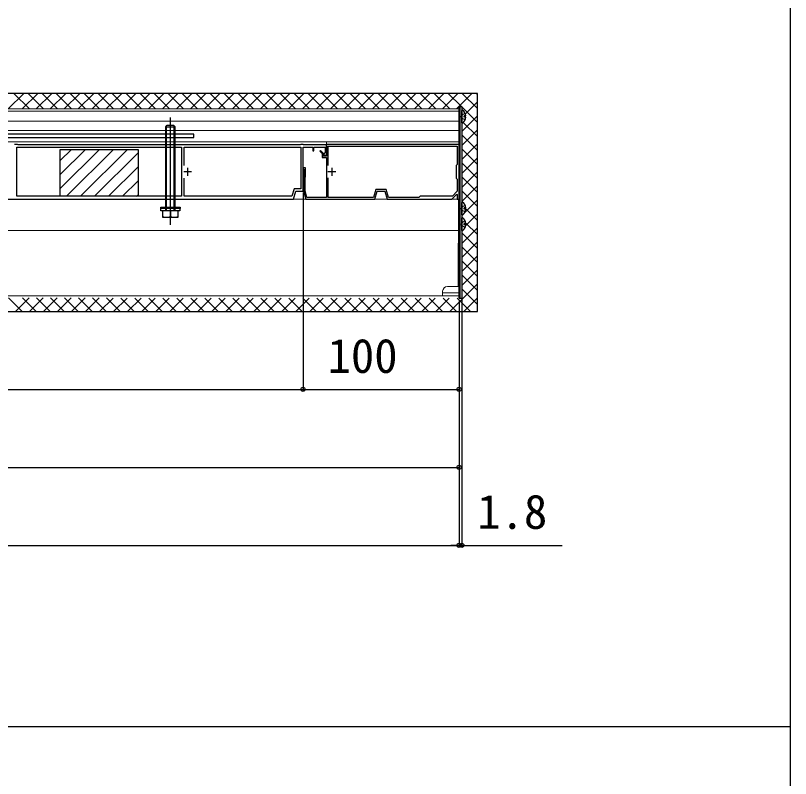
# Model space of a CAD drawing. Units: millimetres, scale not verified. Extents: x -1312 to 1312, y -1960 to 1949.
# Drawn here: x 815.7 to 1312.5, y -492.1 to -2.6 of the extents above; entities that cross this region are included whole.
import ezdxf
from ezdxf.enums import TextEntityAlignment as Align

# ---------------------------------------------------------------- set-up
doc = ezdxf.new("R2010")
doc.units = ezdxf.units.MM
doc.header["$LTSCALE"] = 8
for name, color, linetype in [('0-2_YKK_11', 7, 'Continuous'), ('0-4_YKK_13', 4, 'Continuous'), ('0-5_YKK_D', 6, 'Continuous'), ('0-6_YKK_ZWAK', 7, 'Continuous'), ('0-7_YSS_K', 3, 'Continuous')]:
    doc.layers.add(name, color=color, linetype=linetype)
doc.layers.add('0-3_YKK_12', color=2, linetype='Continuous', lineweight=18)
doc.styles.add('ＭＳ ゴシック', font='')
doc.styles.get('ＭＳ ゴシック').set_extended_font_data('MS Gothic')

msp = doc.modelspace()

# ---------------------------------------------------------------- linework, layer by layer
at = {"layer": '0-2_YKK_11'}
for p, q in [((928.5, -102.913), (923.5, -102.913)), ((926, -100.413), (926, -105.413)), ((1021, -102.913), (1016, -102.913)), ((1018.5, -100.413), (1018.5, -105.413))]:
    msp.add_line(p, q, dxfattribs=at)
for points in [[(801.9, -120.413), (993.9, -120.413), (995.4, -115.413), (1000, -115.413), (1000, -87.113), (1006.2, -87.113), (1006.2, -89.413), (1007, -89.413), (1007, -87.113), (1014.2, -87.113), (1014.2, -90.555), (1013.982, -90.844)], [(1015, -91.613), (1015, -85.713), (1000.3, -85.713), (1000, -85.413), (998.5, -85.413), (998.2, -85.713), (817.3, -85.713), (817, -85.413), (815, -85.413)], [(923.7, -98.92), (923.7, -87.213), (998.5, -87.213), (998.5, -113.913), (994.284, -113.913), (992.874, -118.613), (923.7, -118.613), (923.7, -106.907)], [(1016.1, -98.954), (1016.1, -86.513), (1098.9, -86.513), (1098.9, -98.213), (1098.2, -98.913), (1098.2, -106.913), (1098.9, -107.613), (1098.9, -115.433), (1095.72, -118.613), (1075, -118.613), (1074.3, -119.313), (1054.818, -119.313), (1053.318, -114.313), (1046.682, -114.313), (1045.182, -119.313), (1016.1, -119.313), (1016.1, -106.873)]]:
    msp.add_lwpolyline(points, dxfattribs=at)
for points in [[(816.5, -87.213), (922.2, -87.213), (922.2, -118.613), (816.5, -118.613)], [(1100, -85.413), (1015, -85.413), (1015, -92.913), (1013, -92.913), (1013, -90.913), (1011.241, -89.155), (1010.676, -89.72), (1012.2, -91.245), (1012.2, -93.713), (1015, -93.713), (1015, -119.313), (1002.51, -119.313), (1001.3, -115.281), (1001.3, -106.413), (1001.6, -106.113), (1001.6, -100.413), (1000, -100.413), (1000, -101.213), (1000.7, -101.213), (1000.7, -106.113), (1000.4, -106.413), (1000.4, -115.413), (1001.9, -120.413), (1046, -120.413), (1047.5, -115.413), (1052.5, -115.413), (1054, -120.413), (1095.476, -120.413), (1098.53, -117.359), (1098.9, -117.513), (1098.9, -120.413), (1100, -120.413)]]:
    msp.add_lwpolyline(points, close=True, dxfattribs=at)
msp.add_arc((1014.2, -91.613), 0.8, 105.82664, 360, dxfattribs=at)
at = {"layer": '0-3_YKK_12'}
for p, q in [((381.5, -62.511), (1100, -62.511)), ((381.5, -64.084), (1100, -64.084)), ((1100, -62.535), (1100, -182.513)), ((381.5, -70.439), (1100, -70.439)), ((381.5, -76.511), (1100, -76.511)), ((381.5, -83.613), (1100, -83.613)), ((1015, -83.613), (1015, -86.213)), ((381.5, -120.413), (1100, -120.413)), ((1099.7, -120.413), (1099.519, -176.513)), ((381.5, -140.513), (1099.635, -140.513)), ((1099.519, -176.513), (1092.519, -176.513)), ((381.5, -182.513), (1100, -182.513)), ((1089.519, -179.513), (1089.519, -182.513)), ((1089.519, -180.513), (1100, -180.513))]:
    msp.add_line(p, q, dxfattribs=at)
msp.add_arc((1092.519, -179.513), 3, 90, 180, dxfattribs=at)
at = {"layer": '0-4_YKK_13'}
for p, q in [((1100.5, -61.011), (1101.8, -61.011)), ((1101.8, -61.011), (1101.8, -184.011)), ((1101.8, -71.487), (1101.8, -63.536)), ((915, -87.213), (915, -68.013)), ((1102.012, -66.366), (1101.403, -67.511)), ((1103.877, -65.436), (1102.012, -66.366)), ((1104.283, -67.086), (1103.4, -67.086)), ((912, -74.013), (918, -74.013)), ((912.54, -87.213), (912.54, -73.473)), ((917.46, -87.213), (917.46, -73.473)), ((844.35, -95.748), (851.485, -88.613)), ((844.35, -104.729), (860.465, -88.613)), ((844.35, -113.709), (869.446, -88.613)), ((848.426, -118.613), (878.426, -88.613)), ((857.406, -118.613), (887.406, -88.613)), ((912, -118.613), (912, -87.213)), ((912.54, -118.613), (912.54, -87.213)), ((915, -118.613), (915, -87.213)), ((917.46, -118.613), (917.46, -87.213)), ((918, -118.613), (918, -87.213)), ((866.386, -118.613), (894.35, -90.65)), ((875.367, -118.613), (894.35, -99.63)), ((884.347, -118.613), (894.35, -108.61)), ((893.327, -118.613), (894.35, -117.59)), ((912, -128.013), (912, -118.613)), ((912.54, -128.013), (912.54, -118.613)), ((915, -137.013), (915, -118.613)), ((917.46, -128.013), (917.46, -118.613)), ((918, -128.013), (918, -118.613)), ((1101.8, -130.487), (1101.8, -122.536)), ((915, -128.013), (915, -131.58)), ((921.1, -126.513), (921.1, -128.013)), ((1102.012, -125.366), (1101.403, -126.511)), ((1103.877, -124.436), (1102.012, -125.366)), ((1104.283, -126.086), (1103.4, -126.086)), ((1101.8, -140.487), (1101.8, -132.536)), ((1102.012, -135.366), (1101.403, -136.511)), ((1103.877, -134.436), (1102.012, -135.366)), ((1104.283, -136.086), (1103.4, -136.086)), ((1100, -184.011), (1101.8, -184.011))]:
    msp.add_line(p, q, dxfattribs=at)
for points in [[(1100, -184.011), (1100, -61.011), (1100.5, -61.011), (1100.5, -184.011)], [(1103.877, -69.586), (1102.012, -68.656), (1101.403, -67.511)], [(1104.283, -67.936), (1103.4, -67.936), (1103.4, -67.086)], [(912, -87.213), (912, -74.013), (913, -73.013), (917, -73.013)], [(918, -87.213), (918, -74.013), (917, -73.013)], [(921.1, -128.013), (908.9, -128.013), (908.9, -126.513)], [(1103.877, -128.586), (1102.012, -127.656), (1101.403, -126.511)], [(1104.283, -126.936), (1103.4, -126.936), (1103.4, -126.086)], [(1103.877, -138.586), (1102.012, -137.656), (1101.403, -136.511)], [(1104.283, -136.936), (1103.4, -136.936), (1103.4, -136.086)]]:
    msp.add_lwpolyline(points, dxfattribs=at)
for points in [[(700, -81.011), (930, -81.011), (930, -78.711), (700, -78.711)], [(844.35, -88.613), (894.35, -88.613), (894.35, -118.613), (844.35, -118.613)], [(921.25, -126.513), (908.75, -126.513), (908.75, -125.513), (921.25, -125.513)], [(920, -128.013), (910, -128.013), (910, -132.013), (920, -132.013)]]:
    msp.add_lwpolyline(points, close=True, dxfattribs=at)
for centre, radius, start, end in [((1102.074, -63.536), 0.274, 52.28591, 180), ((1099, -67.511), 5.3, 4.59941, 52.28591), ((1099, -67.511), 5.3, 307.71409, 355.40059), ((1102.074, -71.487), 0.274, 180, 307.71409), ((1102.074, -122.536), 0.274, 52.28591, 180), ((1099, -126.511), 5.3, 4.59941, 52.28591), ((1099, -126.511), 5.3, 307.71409, 355.40059), ((912.5, -124.58), 7.433, 250.34714, 289.65286), ((917.5, -124.58), 7.433, 250.34714, 289.65286), ((1102.074, -130.487), 0.274, 180, 307.71409), ((1102.074, -132.536), 0.274, 52.28591, 180), ((1099, -136.511), 5.3, 4.59941, 52.28591), ((1099, -136.511), 5.3, 307.71409, 355.40059), ((1102.074, -140.487), 0.274, 180, 307.71409)]:
    msp.add_arc(centre, radius, start, end, dxfattribs=at)
at = {"layer": '0-5_YKK_D'}
for p, q in [((1000, -116.113), (1000, -243.513)), ((1000, -116.113), (1000, -243.513)), ((1100, -185.011), (1100, -343.513)), ((1100, -185.011), (1100, -243.513)), ((1100, -185.011), (1100, -293.513)), ((1100, -185.011), (1100, -343.513)), ((1101.8, -185.011), (1101.8, -343.513)), ((-1000, -242.513), (1000, -242.513)), ((1000, -242.513), (1100, -242.513)), ((0, -292.513), (1100, -292.513)), ((-1100, -342.513), (1100, -342.513)), ((1100, -342.513), (1094.75, -342.513)), ((1100, -342.513), (1101.8, -342.513)), ((1101.8, -342.513), (1166.152, -342.513))]:
    msp.add_line(p, q, dxfattribs=at)
for centre in [(1000, -242.513), (1000, -242.513), (1100, -242.513), (1100, -292.513), (1100, -342.513), (1100, -342.513), (1101.8, -342.513)]:
    msp.add_circle(centre, 1.312, dxfattribs=at)
at = {"layer": '0-6_YKK_ZWAK'}
msp.add_line((-1312.5, -458.707), (1312.5, -458.707), dxfattribs=at)
msp.add_lwpolyline([(-1312.5, -1960.4), (1312.5, -1960.4), (1312.5, 1864.6)], dxfattribs=at)
at = {"layer": '0-7_YSS_K'}
for p, q in [((811.052, -62.498), (820.936, -52.615)), ((824.604, -62.499), (814.72, -52.615)), ((820.032, -62.498), (829.916, -52.615)), ((833.584, -62.499), (823.7, -52.615)), ((829.012, -62.499), (838.896, -52.615)), ((842.565, -62.499), (832.68, -52.615)), ((837.992, -62.499), (847.876, -52.615)), ((851.546, -62.5), (841.661, -52.615)), ((846.972, -62.5), (856.857, -52.615)), ((860.526, -62.5), (850.641, -52.615)), ((855.952, -62.5), (865.837, -52.615)), ((869.507, -62.501), (859.621, -52.615)), ((864.931, -62.5), (874.817, -52.615)), ((878.488, -62.501), (868.601, -52.615)), ((873.911, -62.501), (883.798, -52.615)), ((887.469, -62.501), (877.582, -52.615)), ((882.891, -62.501), (892.778, -52.615)), ((896.449, -62.502), (886.562, -52.615)), ((891.871, -62.502), (901.758, -52.615)), ((905.43, -62.502), (895.542, -52.615)), ((900.851, -62.502), (910.738, -52.615)), ((914.411, -62.503), (904.522, -52.615)), ((909.831, -62.502), (919.719, -52.615)), ((923.391, -62.503), (913.503, -52.615)), ((918.81, -62.503), (928.699, -52.615)), ((932.372, -62.504), (922.483, -52.615)), ((927.79, -62.503), (937.679, -52.615)), ((941.353, -62.504), (931.463, -52.615)), ((936.77, -62.504), (946.659, -52.615)), ((950.333, -62.504), (940.444, -52.615)), ((945.75, -62.504), (955.64, -52.615)), ((959.314, -62.505), (949.424, -52.615)), ((954.73, -62.505), (964.62, -52.615)), ((968.295, -62.505), (958.404, -52.615)), ((963.71, -62.505), (973.6, -52.615)), ((977.275, -62.506), (967.384, -52.615)), ((972.69, -62.505), (982.58, -52.615)), ((986.256, -62.506), (976.365, -52.615)), ((981.669, -62.506), (991.561, -52.615)), ((995.237, -62.507), (985.345, -52.615)), ((990.649, -62.506), (1000.541, -52.615)), ((1004.217, -62.507), (994.325, -52.615)), ((999.629, -62.507), (1009.521, -52.615)), ((1013.198, -62.507), (1003.305, -52.615)), ((1008.609, -62.507), (1018.501, -52.615)), ((1022.179, -62.508), (1012.286, -52.615)), ((1017.589, -62.508), (1027.482, -52.615)), ((1031.159, -62.508), (1021.266, -52.615)), ((1026.569, -62.508), (1036.462, -52.615)), ((1040.14, -62.509), (1030.246, -52.615)), ((1035.548, -62.508), (1045.442, -52.615)), ((1049.121, -62.509), (1039.226, -52.615)), ((1044.528, -62.509), (1054.422, -52.615)), ((1058.101, -62.509), (1048.207, -52.615)), ((1053.508, -62.509), (1063.403, -52.615)), ((1067.082, -62.51), (1057.187, -52.615)), ((1062.488, -62.51), (1072.383, -52.615)), ((1076.063, -62.51), (1066.167, -52.615)), ((1071.468, -62.51), (1081.363, -52.615)), ((1085.043, -62.511), (1075.147, -52.615)), ((1080.448, -62.511), (1090.343, -52.615)), ((1094.024, -62.511), (1084.128, -52.615)), ((1089.427, -62.511), (1099.324, -52.615)), ((1101.505, -61.011), (1093.108, -52.615)), ((1098.407, -62.511), (1108.304, -52.615)), ((1111.8, -62.327), (1102.088, -52.615)), ((1111.8, -53.346), (1111.068, -52.615)), ((1104.037, -65.862), (1111.8, -58.099)), ((1111.8, -71.307), (1101.8, -61.307)), ((1101.8, -77.079), (1111.8, -67.079)), ((1111.8, -80.287), (1102.76, -71.247)), ((1101.8, -86.059), (1111.8, -76.059)), ((1111.8, -89.267), (1101.8, -79.267)), ((1101.8, -95.04), (1111.8, -85.04)), ((1111.8, -98.248), (1101.8, -88.248)), ((1101.8, -104.02), (1111.8, -94.02)), ((1111.8, -107.228), (1101.8, -97.228)), ((1101.8, -113), (1111.8, -103)), ((1111.8, -116.208), (1101.8, -106.208)), ((1101.8, -121.98), (1111.8, -111.98)), ((1111.8, -125.188), (1101.8, -115.188)), ((1103.577, -129.183), (1111.8, -120.961)), ((1111.8, -134.169), (1104.298, -126.666)), ((1104.199, -137.542), (1111.8, -129.941)), ((1101.8, -148.921), (1111.8, -138.921)), ((1111.8, -143.149), (1104.215, -135.563)), ((1111.8, -152.129), (1101.8, -142.129)), ((1101.8, -157.901), (1111.8, -147.901)), ((1111.8, -161.109), (1101.8, -151.109)), ((1101.8, -166.882), (1111.8, -156.882)), ((1111.8, -170.09), (1101.8, -160.09)), ((1101.8, -175.862), (1111.8, -165.862)), ((1111.8, -179.07), (1101.8, -169.07)), ((1094.129, -192.513), (1111.8, -174.842)), ((1111.8, -188.05), (1101.8, -178.05)), ((819.915, -192.513), (811.216, -183.815)), ((828.895, -192.513), (820.203, -183.821)), ((1103.109, -192.513), (1111.8, -183.822)), ((815.741, -192.513), (824.43, -183.824)), ((824.721, -192.513), (833.405, -183.83)), ((837.875, -192.513), (829.189, -183.827)), ((833.701, -192.513), (842.379, -183.836)), ((846.856, -192.513), (838.175, -183.833)), ((842.682, -192.513), (851.353, -183.842)), ((855.836, -192.513), (847.162, -183.839)), ((851.662, -192.513), (860.327, -183.848)), ((864.816, -192.513), (856.148, -183.845)), ((860.642, -192.513), (869.301, -183.854)), ((873.796, -192.513), (865.134, -183.851)), ((869.622, -192.513), (878.275, -183.86)), ((882.777, -192.513), (874.121, -183.858)), ((878.603, -192.513), (887.249, -183.867)), ((891.757, -192.513), (883.107, -183.864)), ((887.583, -192.513), (896.224, -183.873)), ((900.737, -192.513), (892.094, -183.87)), ((896.563, -192.513), (905.198, -183.879)), ((909.717, -192.513), (901.08, -183.876)), ((905.543, -192.513), (914.172, -183.885)), ((918.698, -192.513), (910.066, -183.882)), ((914.524, -192.513), (923.146, -183.891)), ((927.678, -192.513), (919.053, -183.888)), ((923.504, -192.513), (932.12, -183.897)), ((936.658, -192.513), (928.039, -183.894)), ((932.484, -192.513), (941.094, -183.903)), ((945.638, -192.513), (937.025, -183.9)), ((941.464, -192.513), (950.068, -183.909)), ((954.619, -192.513), (946.012, -183.907)), ((950.445, -192.513), (959.043, -183.915)), ((963.599, -192.513), (954.998, -183.913)), ((959.425, -192.513), (968.017, -183.922)), ((972.579, -192.513), (963.985, -183.919)), ((968.405, -192.513), (976.991, -183.928)), ((981.559, -192.513), (972.971, -183.925)), ((977.385, -192.513), (985.965, -183.934)), ((990.54, -192.513), (981.957, -183.931)), ((986.366, -192.513), (994.939, -183.94)), ((999.52, -192.513), (990.944, -183.937)), ((995.346, -192.513), (1003.913, -183.946)), ((1008.5, -192.513), (999.93, -183.943)), ((1004.326, -192.513), (1012.887, -183.952)), ((1017.48, -192.513), (1008.916, -183.949)), ((1013.306, -192.513), (1021.862, -183.958)), ((1026.461, -192.513), (1017.903, -183.956)), ((1022.287, -192.513), (1030.836, -183.964)), ((1035.441, -192.513), (1026.889, -183.962)), ((1031.267, -192.513), (1039.81, -183.97)), ((1044.421, -192.513), (1035.876, -183.968)), ((1040.247, -192.513), (1048.784, -183.977)), ((1053.401, -192.513), (1044.862, -183.974)), ((1049.228, -192.513), (1057.758, -183.983)), ((1062.382, -192.513), (1053.848, -183.98)), ((1058.208, -192.513), (1066.732, -183.989)), ((1071.362, -192.513), (1062.835, -183.986)), ((1067.188, -192.513), (1075.706, -183.995)), ((1080.342, -192.513), (1071.821, -183.992)), ((1076.168, -192.513), (1084.681, -184.001)), ((1089.322, -192.513), (1080.807, -183.998)), ((1085.149, -192.513), (1093.655, -184.007)), ((1098.303, -192.513), (1089.794, -184.004)), ((1107.283, -192.513), (1098.78, -184.011))]:
    msp.add_line(p, q, dxfattribs=at)
msp.add_lwpolyline([(381.5, -192.513), (1111.8, -192.513), (1111.8, -52.615), (381.5, -52.615)], dxfattribs=at)

# ---------------------------------------------------------------- texts
at = {"layer": '0-5_YKK_D', "style": 'ＭＳ ゴシック'}
for s, p in [('100', (1015.739, -238.513)), ('1.8', (1111.698, -338.513))]:
    msp.add_text(s, height=21.99, dxfattribs=at).set_placement(p, align=Align.BOTTOM_LEFT)

doc.saveas('drawing.dxf')
